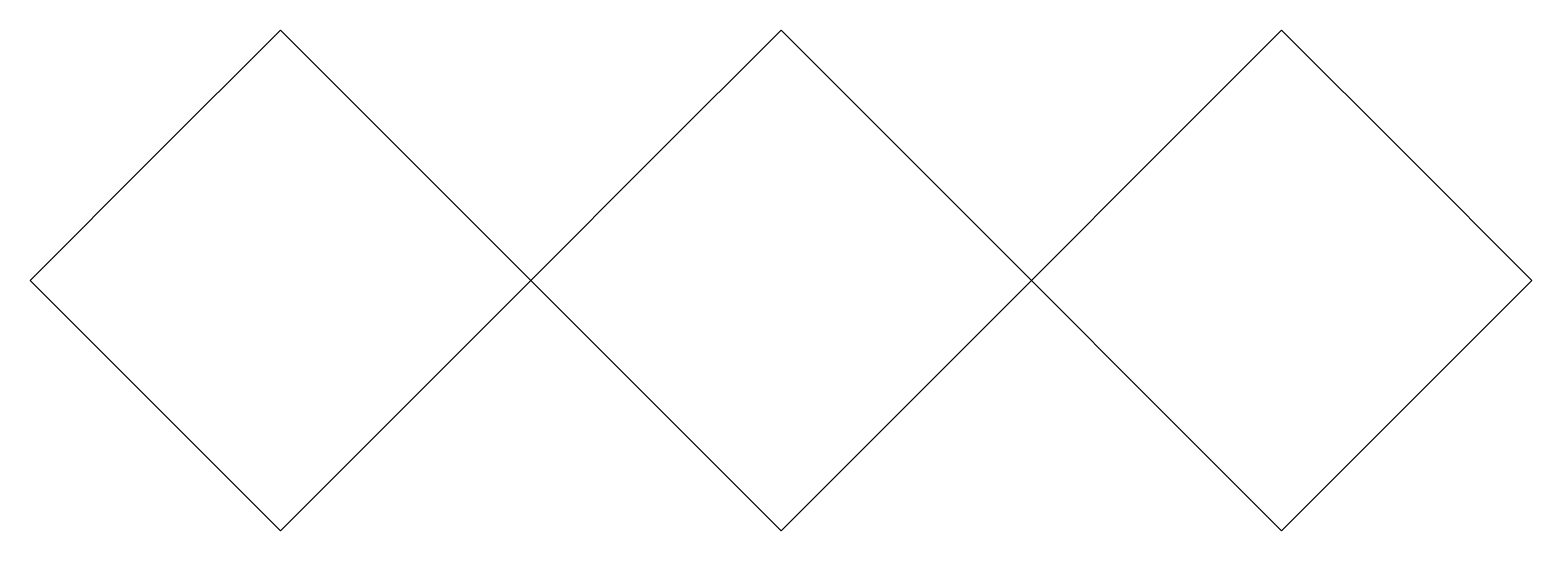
# Model space of a CAD drawing. Header units: millimetres. Extents: x 91 to 270, y -136 to -76.
import ezdxf

# ---------------------------------------------------------------- set-up
doc = ezdxf.new("R2010")
doc.units = ezdxf.units.MM

msp = doc.modelspace()

# ---------------------------------------------------------------- linework, layer by layer
at = {"linetype": 'CONTINUOUS'}
for p, q in [((120.95, -76.3), (106.07, -91.18)), ((135.84, -91.18), (120.95, -76.3)), ((180.49, -76.3), (165.6, -91.18)), ((195.37, -91.18), (180.49, -76.3)), ((240.03, -76.3), (225.14, -91.18)), ((254.91, -91.18), (240.03, -76.3)), ((106.07, -91.18), (91.18, -106.07)), ((150.72, -106.07), (135.84, -91.18)), ((165.6, -91.18), (150.72, -106.07)), ((210.26, -106.07), (195.37, -91.18)), ((225.14, -91.18), (210.26, -106.07)), ((269.8, -106.07), (254.91, -91.18)), ((91.18, -106.07), (120.95, -135.84)), ((135.84, -120.95), (150.72, -106.07)), ((150.72, -106.07), (180.49, -135.84)), ((180.49, -135.84), (210.26, -106.07)), ((210.26, -106.07), (225.14, -120.95)), ((240.03, -135.84), (269.8, -106.07)), ((120.95, -135.84), (135.84, -120.95)), ((225.14, -120.95), (240.03, -135.84))]:
    msp.add_line(p, q, dxfattribs=at)

doc.saveas('drawing.dxf')
